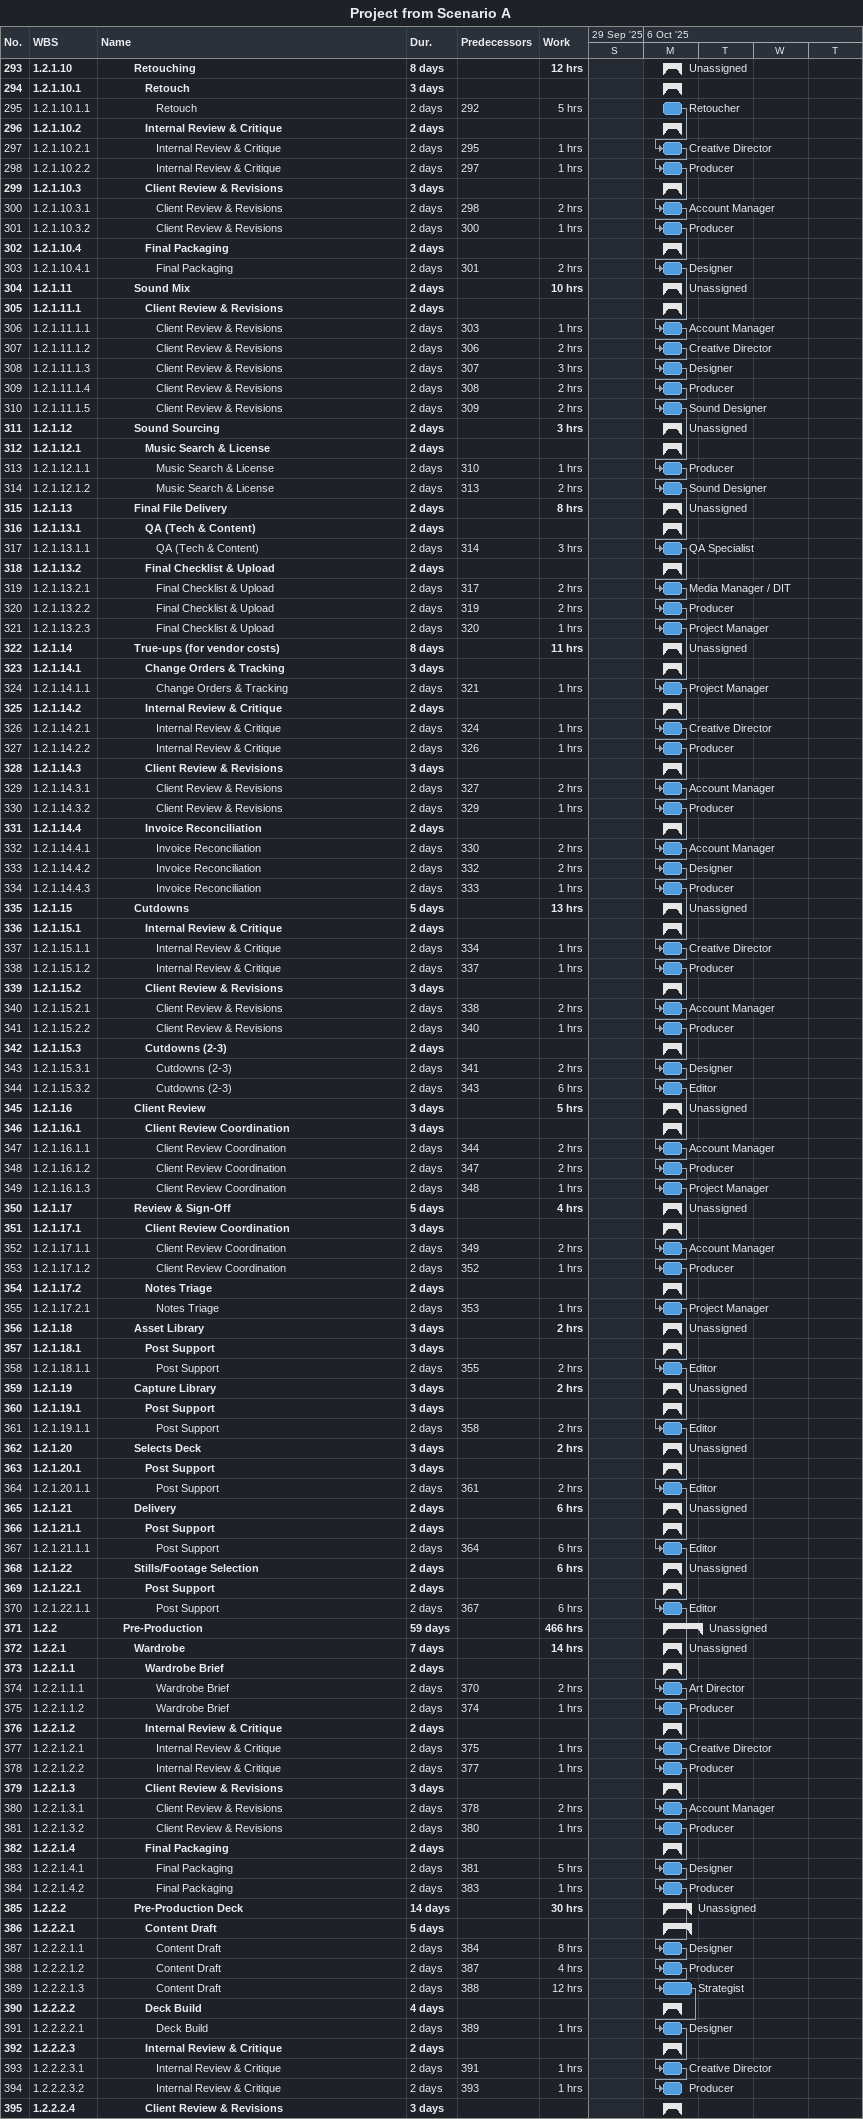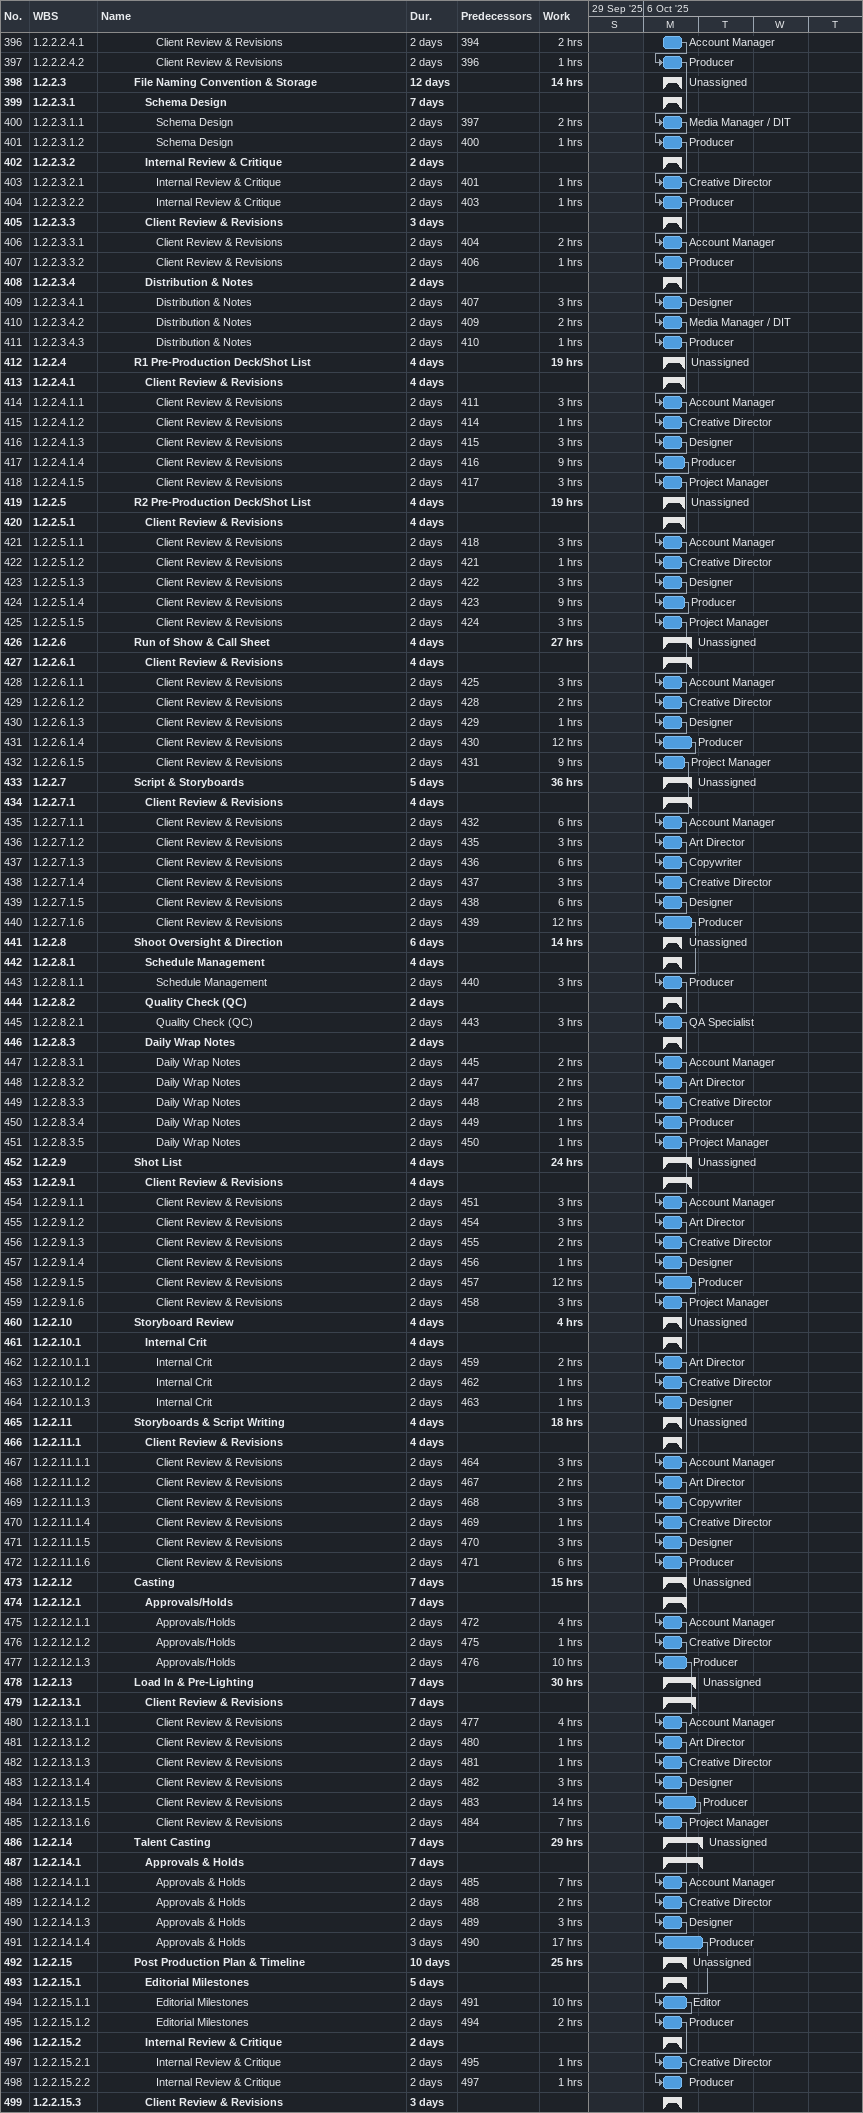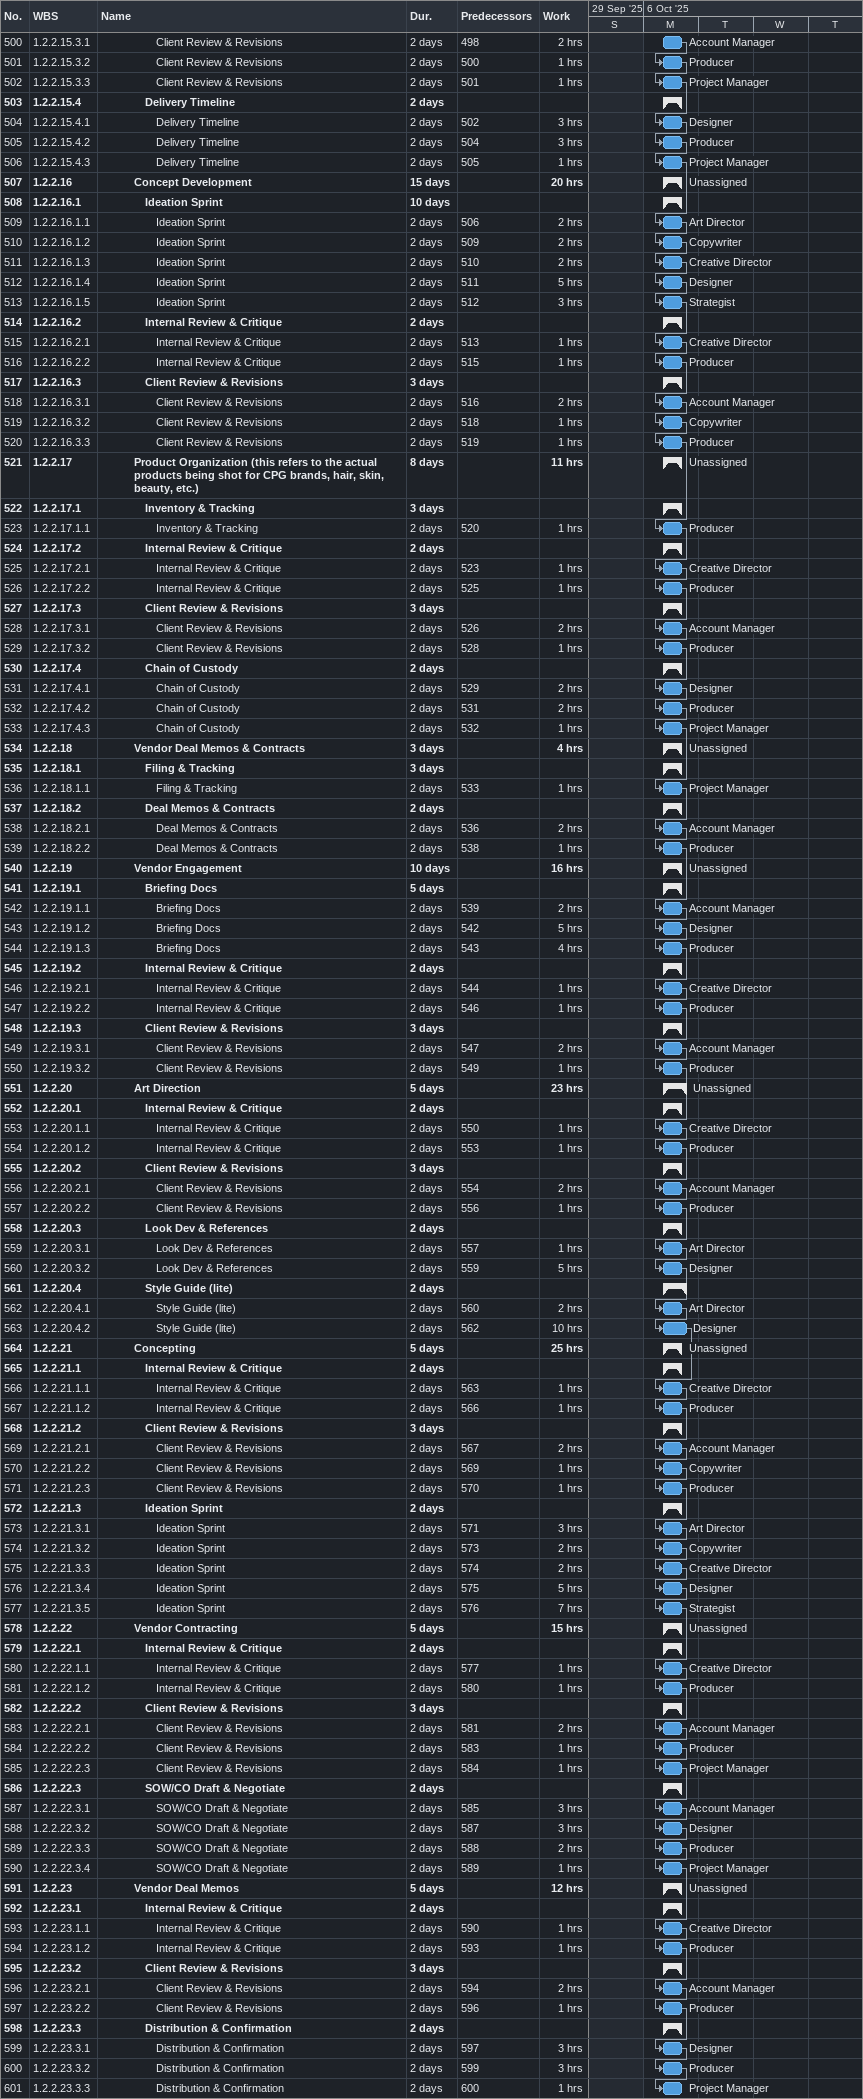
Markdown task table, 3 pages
Project from Scenario A

| ID | WBS | Task | Duration | Start | Finish | Predecessors | Resources | Work (h) |
|---|---|---|---|---|---|---|---|---|
| 293 | 1.2.1.10 | **Retouching** | 8d | 2025-10-06 | 2025-10-06 |  | Unassigned | 12 |
| 294 | 1.2.1.10.1 | **Retouch** | 3d | 2025-10-06 | 2025-10-06 |  |  |  |
| 295 | 1.2.1.10.1.1 | Retouch | 2d | 2025-10-06 | 2025-10-06 | 292 | Retoucher | 5 |
| 296 | 1.2.1.10.2 | **Internal Review & Critique** | 2d | 2025-10-06 | 2025-10-06 |  |  |  |
| 297 | 1.2.1.10.2.1 | Internal Review & Critique | 2d | 2025-10-06 | 2025-10-06 | 295 | Creative Director | 1 |
| 298 | 1.2.1.10.2.2 | Internal Review & Critique | 2d | 2025-10-06 | 2025-10-06 | 297 | Producer | 1 |
| 299 | 1.2.1.10.3 | **Client Review & Revisions** | 3d | 2025-10-06 | 2025-10-06 |  |  |  |
| 300 | 1.2.1.10.3.1 | Client Review & Revisions | 2d | 2025-10-06 | 2025-10-06 | 298 | Account Manager | 2 |
| 301 | 1.2.1.10.3.2 | Client Review & Revisions | 2d | 2025-10-06 | 2025-10-06 | 300 | Producer | 1 |
| 302 | 1.2.1.10.4 | **Final Packaging** | 2d | 2025-10-06 | 2025-10-06 |  |  |  |
| 303 | 1.2.1.10.4.1 | Final Packaging | 2d | 2025-10-06 | 2025-10-06 | 301 | Designer | 2 |
| 304 | 1.2.1.11 | **Sound Mix** | 2d | 2025-10-06 | 2025-10-06 |  | Unassigned | 10 |
| 305 | 1.2.1.11.1 | **Client Review & Revisions** | 2d | 2025-10-06 | 2025-10-06 |  |  |  |
| 306 | 1.2.1.11.1.1 | Client Review & Revisions | 2d | 2025-10-06 | 2025-10-06 | 303 | Account Manager | 1 |
| 307 | 1.2.1.11.1.2 | Client Review & Revisions | 2d | 2025-10-06 | 2025-10-06 | 306 | Creative Director | 2 |
| 308 | 1.2.1.11.1.3 | Client Review & Revisions | 2d | 2025-10-06 | 2025-10-06 | 307 | Designer | 3 |
| 309 | 1.2.1.11.1.4 | Client Review & Revisions | 2d | 2025-10-06 | 2025-10-06 | 308 | Producer | 2 |
| 310 | 1.2.1.11.1.5 | Client Review & Revisions | 2d | 2025-10-06 | 2025-10-06 | 309 | Sound Designer | 2 |
| 311 | 1.2.1.12 | **Sound Sourcing** | 2d | 2025-10-06 | 2025-10-06 |  | Unassigned | 3 |
| 312 | 1.2.1.12.1 | **Music Search & License** | 2d | 2025-10-06 | 2025-10-06 |  |  |  |
| 313 | 1.2.1.12.1.1 | Music Search & License | 2d | 2025-10-06 | 2025-10-06 | 310 | Producer | 1 |
| 314 | 1.2.1.12.1.2 | Music Search & License | 2d | 2025-10-06 | 2025-10-06 | 313 | Sound Designer | 2 |
| 315 | 1.2.1.13 | **Final File Delivery** | 2d | 2025-10-06 | 2025-10-06 |  | Unassigned | 8 |
| 316 | 1.2.1.13.1 | **QA (Tech & Content)** | 2d | 2025-10-06 | 2025-10-06 |  |  |  |
| 317 | 1.2.1.13.1.1 | QA (Tech & Content) | 2d | 2025-10-06 | 2025-10-06 | 314 | QA Specialist | 3 |
| 318 | 1.2.1.13.2 | **Final Checklist & Upload** | 2d | 2025-10-06 | 2025-10-06 |  |  |  |
| 319 | 1.2.1.13.2.1 | Final Checklist & Upload | 2d | 2025-10-06 | 2025-10-06 | 317 | Media Manager / DIT | 2 |
| 320 | 1.2.1.13.2.2 | Final Checklist & Upload | 2d | 2025-10-06 | 2025-10-06 | 319 | Producer | 2 |
| 321 | 1.2.1.13.2.3 | Final Checklist & Upload | 2d | 2025-10-06 | 2025-10-06 | 320 | Project Manager | 1 |
| 322 | 1.2.1.14 | **True-ups (for vendor costs)** | 8d | 2025-10-06 | 2025-10-06 |  | Unassigned | 11 |
| 323 | 1.2.1.14.1 | **Change Orders & Tracking** | 3d | 2025-10-06 | 2025-10-06 |  |  |  |
| 324 | 1.2.1.14.1.1 | Change Orders & Tracking | 2d | 2025-10-06 | 2025-10-06 | 321 | Project Manager | 1 |
| 325 | 1.2.1.14.2 | **Internal Review & Critique** | 2d | 2025-10-06 | 2025-10-06 |  |  |  |
| 326 | 1.2.1.14.2.1 | Internal Review & Critique | 2d | 2025-10-06 | 2025-10-06 | 324 | Creative Director | 1 |
| 327 | 1.2.1.14.2.2 | Internal Review & Critique | 2d | 2025-10-06 | 2025-10-06 | 326 | Producer | 1 |
| 328 | 1.2.1.14.3 | **Client Review & Revisions** | 3d | 2025-10-06 | 2025-10-06 |  |  |  |
| 329 | 1.2.1.14.3.1 | Client Review & Revisions | 2d | 2025-10-06 | 2025-10-06 | 327 | Account Manager | 2 |
| 330 | 1.2.1.14.3.2 | Client Review & Revisions | 2d | 2025-10-06 | 2025-10-06 | 329 | Producer | 1 |
| 331 | 1.2.1.14.4 | **Invoice Reconciliation** | 2d | 2025-10-06 | 2025-10-06 |  |  |  |
| 332 | 1.2.1.14.4.1 | Invoice Reconciliation | 2d | 2025-10-06 | 2025-10-06 | 330 | Account Manager | 2 |
| 333 | 1.2.1.14.4.2 | Invoice Reconciliation | 2d | 2025-10-06 | 2025-10-06 | 332 | Designer | 2 |
| 334 | 1.2.1.14.4.3 | Invoice Reconciliation | 2d | 2025-10-06 | 2025-10-06 | 333 | Producer | 1 |
| 335 | 1.2.1.15 | **Cutdowns** | 5d | 2025-10-06 | 2025-10-06 |  | Unassigned | 13 |
| 336 | 1.2.1.15.1 | **Internal Review & Critique** | 2d | 2025-10-06 | 2025-10-06 |  |  |  |
| 337 | 1.2.1.15.1.1 | Internal Review & Critique | 2d | 2025-10-06 | 2025-10-06 | 334 | Creative Director | 1 |
| 338 | 1.2.1.15.1.2 | Internal Review & Critique | 2d | 2025-10-06 | 2025-10-06 | 337 | Producer | 1 |
| 339 | 1.2.1.15.2 | **Client Review & Revisions** | 3d | 2025-10-06 | 2025-10-06 |  |  |  |
| 340 | 1.2.1.15.2.1 | Client Review & Revisions | 2d | 2025-10-06 | 2025-10-06 | 338 | Account Manager | 2 |
| 341 | 1.2.1.15.2.2 | Client Review & Revisions | 2d | 2025-10-06 | 2025-10-06 | 340 | Producer | 1 |
| 342 | 1.2.1.15.3 | **Cutdowns (2-3)** | 2d | 2025-10-06 | 2025-10-06 |  |  |  |
| 343 | 1.2.1.15.3.1 | Cutdowns (2-3) | 2d | 2025-10-06 | 2025-10-06 | 341 | Designer | 2 |
| 344 | 1.2.1.15.3.2 | Cutdowns (2-3) | 2d | 2025-10-06 | 2025-10-06 | 343 | Editor | 6 |
| 345 | 1.2.1.16 | **Client Review** | 3d | 2025-10-06 | 2025-10-06 |  | Unassigned | 5 |
| 346 | 1.2.1.16.1 | **Client Review Coordination** | 3d | 2025-10-06 | 2025-10-06 |  |  |  |
| 347 | 1.2.1.16.1.1 | Client Review Coordination | 2d | 2025-10-06 | 2025-10-06 | 344 | Account Manager | 2 |
| 348 | 1.2.1.16.1.2 | Client Review Coordination | 2d | 2025-10-06 | 2025-10-06 | 347 | Producer | 2 |
| 349 | 1.2.1.16.1.3 | Client Review Coordination | 2d | 2025-10-06 | 2025-10-06 | 348 | Project Manager | 1 |
| 350 | 1.2.1.17 | **Review & Sign-Off** | 5d | 2025-10-06 | 2025-10-06 |  | Unassigned | 4 |
| 351 | 1.2.1.17.1 | **Client Review Coordination** | 3d | 2025-10-06 | 2025-10-06 |  |  |  |
| 352 | 1.2.1.17.1.1 | Client Review Coordination | 2d | 2025-10-06 | 2025-10-06 | 349 | Account Manager | 2 |
| 353 | 1.2.1.17.1.2 | Client Review Coordination | 2d | 2025-10-06 | 2025-10-06 | 352 | Producer | 1 |
| 354 | 1.2.1.17.2 | **Notes Triage** | 2d | 2025-10-06 | 2025-10-06 |  |  |  |
| 355 | 1.2.1.17.2.1 | Notes Triage | 2d | 2025-10-06 | 2025-10-06 | 353 | Project Manager | 1 |
| 356 | 1.2.1.18 | **Asset Library** | 3d | 2025-10-06 | 2025-10-06 |  | Unassigned | 2 |
| 357 | 1.2.1.18.1 | **Post Support** | 3d | 2025-10-06 | 2025-10-06 |  |  |  |
| 358 | 1.2.1.18.1.1 | Post Support | 2d | 2025-10-06 | 2025-10-06 | 355 | Editor | 2 |
| 359 | 1.2.1.19 | **Capture Library** | 3d | 2025-10-06 | 2025-10-06 |  | Unassigned | 2 |
| 360 | 1.2.1.19.1 | **Post Support** | 3d | 2025-10-06 | 2025-10-06 |  |  |  |
| 361 | 1.2.1.19.1.1 | Post Support | 2d | 2025-10-06 | 2025-10-06 | 358 | Editor | 2 |
| 362 | 1.2.1.20 | **Selects Deck** | 3d | 2025-10-06 | 2025-10-06 |  | Unassigned | 2 |
| 363 | 1.2.1.20.1 | **Post Support** | 3d | 2025-10-06 | 2025-10-06 |  |  |  |
| 364 | 1.2.1.20.1.1 | Post Support | 2d | 2025-10-06 | 2025-10-06 | 361 | Editor | 2 |
| 365 | 1.2.1.21 | **Delivery** | 2d | 2025-10-06 | 2025-10-06 |  | Unassigned | 6 |
| 366 | 1.2.1.21.1 | **Post Support** | 2d | 2025-10-06 | 2025-10-06 |  |  |  |
| 367 | 1.2.1.21.1.1 | Post Support | 2d | 2025-10-06 | 2025-10-06 | 364 | Editor | 6 |
| 368 | 1.2.1.22 | **Stills/Footage Selection** | 2d | 2025-10-06 | 2025-10-06 |  | Unassigned | 6 |
| 369 | 1.2.1.22.1 | **Post Support** | 2d | 2025-10-06 | 2025-10-06 |  |  |  |
| 370 | 1.2.1.22.1.1 | Post Support | 2d | 2025-10-06 | 2025-10-06 | 367 | Editor | 6 |
| 371 | 1.2.2 | **Pre-Production** | 59d | 2025-10-06 | 2025-10-07 |  | Unassigned | 466 |
| 372 | 1.2.2.1 | **Wardrobe** | 7d | 2025-10-06 | 2025-10-06 |  | Unassigned | 14 |
| 373 | 1.2.2.1.1 | **Wardrobe Brief** | 2d | 2025-10-06 | 2025-10-06 |  |  |  |
| 374 | 1.2.2.1.1.1 | Wardrobe Brief | 2d | 2025-10-06 | 2025-10-06 | 370 | Art Director | 2 |
| 375 | 1.2.2.1.1.2 | Wardrobe Brief | 2d | 2025-10-06 | 2025-10-06 | 374 | Producer | 1 |
| 376 | 1.2.2.1.2 | **Internal Review & Critique** | 2d | 2025-10-06 | 2025-10-06 |  |  |  |
| 377 | 1.2.2.1.2.1 | Internal Review & Critique | 2d | 2025-10-06 | 2025-10-06 | 375 | Creative Director | 1 |
| 378 | 1.2.2.1.2.2 | Internal Review & Critique | 2d | 2025-10-06 | 2025-10-06 | 377 | Producer | 1 |
| 379 | 1.2.2.1.3 | **Client Review & Revisions** | 3d | 2025-10-06 | 2025-10-06 |  |  |  |
| 380 | 1.2.2.1.3.1 | Client Review & Revisions | 2d | 2025-10-06 | 2025-10-06 | 378 | Account Manager | 2 |
| 381 | 1.2.2.1.3.2 | Client Review & Revisions | 2d | 2025-10-06 | 2025-10-06 | 380 | Producer | 1 |
| 382 | 1.2.2.1.4 | **Final Packaging** | 2d | 2025-10-06 | 2025-10-06 |  |  |  |
| 383 | 1.2.2.1.4.1 | Final Packaging | 2d | 2025-10-06 | 2025-10-06 | 381 | Designer | 5 |
| 384 | 1.2.2.1.4.2 | Final Packaging | 2d | 2025-10-06 | 2025-10-06 | 383 | Producer | 1 |
| 385 | 1.2.2.2 | **Pre-Production Deck** | 14d | 2025-10-06 | 2025-10-06 |  | Unassigned | 30 |
| 386 | 1.2.2.2.1 | **Content Draft** | 5d | 2025-10-06 | 2025-10-06 |  |  |  |
| 387 | 1.2.2.2.1.1 | Content Draft | 2d | 2025-10-06 | 2025-10-06 | 384 | Designer | 8 |
| 388 | 1.2.2.2.1.2 | Content Draft | 2d | 2025-10-06 | 2025-10-06 | 387 | Producer | 4 |
| 389 | 1.2.2.2.1.3 | Content Draft | 2d | 2025-10-06 | 2025-10-06 | 388 | Strategist | 12 |
| 390 | 1.2.2.2.2 | **Deck Build** | 4d | 2025-10-06 | 2025-10-06 |  |  |  |
| 391 | 1.2.2.2.2.1 | Deck Build | 2d | 2025-10-06 | 2025-10-06 | 389 | Designer | 1 |
| 392 | 1.2.2.2.3 | **Internal Review & Critique** | 2d | 2025-10-06 | 2025-10-06 |  |  |  |
| 393 | 1.2.2.2.3.1 | Internal Review & Critique | 2d | 2025-10-06 | 2025-10-06 | 391 | Creative Director | 1 |
| 394 | 1.2.2.2.3.2 | Internal Review & Critique | 2d | 2025-10-06 | 2025-10-06 | 393 | Producer | 1 |
| 395 | 1.2.2.2.4 | **Client Review & Revisions** | 3d | 2025-10-06 | 2025-10-06 |  |  |  |
| 396 | 1.2.2.2.4.1 | Client Review & Revisions | 2d | 2025-10-06 | 2025-10-06 | 394 | Account Manager | 2 |
| 397 | 1.2.2.2.4.2 | Client Review & Revisions | 2d | 2025-10-06 | 2025-10-06 | 396 | Producer | 1 |
| 398 | 1.2.2.3 | **File Naming Convention & Storage** | 12d | 2025-10-06 | 2025-10-06 |  | Unassigned | 14 |
| 399 | 1.2.2.3.1 | **Schema Design** | 7d | 2025-10-06 | 2025-10-06 |  |  |  |
| 400 | 1.2.2.3.1.1 | Schema Design | 2d | 2025-10-06 | 2025-10-06 | 397 | Media Manager / DIT | 2 |
| 401 | 1.2.2.3.1.2 | Schema Design | 2d | 2025-10-06 | 2025-10-06 | 400 | Producer | 1 |
| 402 | 1.2.2.3.2 | **Internal Review & Critique** | 2d | 2025-10-06 | 2025-10-06 |  |  |  |
| 403 | 1.2.2.3.2.1 | Internal Review & Critique | 2d | 2025-10-06 | 2025-10-06 | 401 | Creative Director | 1 |
| 404 | 1.2.2.3.2.2 | Internal Review & Critique | 2d | 2025-10-06 | 2025-10-06 | 403 | Producer | 1 |
| 405 | 1.2.2.3.3 | **Client Review & Revisions** | 3d | 2025-10-06 | 2025-10-06 |  |  |  |
| 406 | 1.2.2.3.3.1 | Client Review & Revisions | 2d | 2025-10-06 | 2025-10-06 | 404 | Account Manager | 2 |
| 407 | 1.2.2.3.3.2 | Client Review & Revisions | 2d | 2025-10-06 | 2025-10-06 | 406 | Producer | 1 |
| 408 | 1.2.2.3.4 | **Distribution & Notes** | 2d | 2025-10-06 | 2025-10-06 |  |  |  |
| 409 | 1.2.2.3.4.1 | Distribution & Notes | 2d | 2025-10-06 | 2025-10-06 | 407 | Designer | 3 |
| 410 | 1.2.2.3.4.2 | Distribution & Notes | 2d | 2025-10-06 | 2025-10-06 | 409 | Media Manager / DIT | 2 |
| 411 | 1.2.2.3.4.3 | Distribution & Notes | 2d | 2025-10-06 | 2025-10-06 | 410 | Producer | 1 |
| 412 | 1.2.2.4 | **R1 Pre-Production Deck/Shot List** | 4d | 2025-10-06 | 2025-10-06 |  | Unassigned | 19 |
| 413 | 1.2.2.4.1 | **Client Review & Revisions** | 4d | 2025-10-06 | 2025-10-06 |  |  |  |
| 414 | 1.2.2.4.1.1 | Client Review & Revisions | 2d | 2025-10-06 | 2025-10-06 | 411 | Account Manager | 3 |
| 415 | 1.2.2.4.1.2 | Client Review & Revisions | 2d | 2025-10-06 | 2025-10-06 | 414 | Creative Director | 1 |
| 416 | 1.2.2.4.1.3 | Client Review & Revisions | 2d | 2025-10-06 | 2025-10-06 | 415 | Designer | 3 |
| 417 | 1.2.2.4.1.4 | Client Review & Revisions | 2d | 2025-10-06 | 2025-10-06 | 416 | Producer | 9 |
| 418 | 1.2.2.4.1.5 | Client Review & Revisions | 2d | 2025-10-06 | 2025-10-06 | 417 | Project Manager | 3 |
| 419 | 1.2.2.5 | **R2 Pre-Production Deck/Shot List** | 4d | 2025-10-06 | 2025-10-06 |  | Unassigned | 19 |
| 420 | 1.2.2.5.1 | **Client Review & Revisions** | 4d | 2025-10-06 | 2025-10-06 |  |  |  |
| 421 | 1.2.2.5.1.1 | Client Review & Revisions | 2d | 2025-10-06 | 2025-10-06 | 418 | Account Manager | 3 |
| 422 | 1.2.2.5.1.2 | Client Review & Revisions | 2d | 2025-10-06 | 2025-10-06 | 421 | Creative Director | 1 |
| 423 | 1.2.2.5.1.3 | Client Review & Revisions | 2d | 2025-10-06 | 2025-10-06 | 422 | Designer | 3 |
| 424 | 1.2.2.5.1.4 | Client Review & Revisions | 2d | 2025-10-06 | 2025-10-06 | 423 | Producer | 9 |
| 425 | 1.2.2.5.1.5 | Client Review & Revisions | 2d | 2025-10-06 | 2025-10-06 | 424 | Project Manager | 3 |
| 426 | 1.2.2.6 | **Run of Show & Call Sheet** | 4d | 2025-10-06 | 2025-10-06 |  | Unassigned | 27 |
| 427 | 1.2.2.6.1 | **Client Review & Revisions** | 4d | 2025-10-06 | 2025-10-06 |  |  |  |
| 428 | 1.2.2.6.1.1 | Client Review & Revisions | 2d | 2025-10-06 | 2025-10-06 | 425 | Account Manager | 3 |
| 429 | 1.2.2.6.1.2 | Client Review & Revisions | 2d | 2025-10-06 | 2025-10-06 | 428 | Creative Director | 2 |
| 430 | 1.2.2.6.1.3 | Client Review & Revisions | 2d | 2025-10-06 | 2025-10-06 | 429 | Designer | 1 |
| 431 | 1.2.2.6.1.4 | Client Review & Revisions | 2d | 2025-10-06 | 2025-10-06 | 430 | Producer | 12 |
| 432 | 1.2.2.6.1.5 | Client Review & Revisions | 2d | 2025-10-06 | 2025-10-06 | 431 | Project Manager | 9 |
| 433 | 1.2.2.7 | **Script & Storyboards** | 5d | 2025-10-06 | 2025-10-06 |  | Unassigned | 36 |
| 434 | 1.2.2.7.1 | **Client Review & Revisions** | 4d | 2025-10-06 | 2025-10-06 |  |  |  |
| 435 | 1.2.2.7.1.1 | Client Review & Revisions | 2d | 2025-10-06 | 2025-10-06 | 432 | Account Manager | 6 |
| 436 | 1.2.2.7.1.2 | Client Review & Revisions | 2d | 2025-10-06 | 2025-10-06 | 435 | Art Director | 3 |
| 437 | 1.2.2.7.1.3 | Client Review & Revisions | 2d | 2025-10-06 | 2025-10-06 | 436 | Copywriter | 6 |
| 438 | 1.2.2.7.1.4 | Client Review & Revisions | 2d | 2025-10-06 | 2025-10-06 | 437 | Creative Director | 3 |
| 439 | 1.2.2.7.1.5 | Client Review & Revisions | 2d | 2025-10-06 | 2025-10-06 | 438 | Designer | 6 |
| 440 | 1.2.2.7.1.6 | Client Review & Revisions | 2d | 2025-10-06 | 2025-10-06 | 439 | Producer | 12 |
| 441 | 1.2.2.8 | **Shoot Oversight & Direction** | 6d | 2025-10-06 | 2025-10-06 |  | Unassigned | 14 |
| 442 | 1.2.2.8.1 | **Schedule Management** | 4d | 2025-10-06 | 2025-10-06 |  |  |  |
| 443 | 1.2.2.8.1.1 | Schedule Management | 2d | 2025-10-06 | 2025-10-06 | 440 | Producer | 3 |
| 444 | 1.2.2.8.2 | **Quality Check (QC)** | 2d | 2025-10-06 | 2025-10-06 |  |  |  |
| 445 | 1.2.2.8.2.1 | Quality Check (QC) | 2d | 2025-10-06 | 2025-10-06 | 443 | QA Specialist | 3 |
| 446 | 1.2.2.8.3 | **Daily Wrap Notes** | 2d | 2025-10-06 | 2025-10-06 |  |  |  |
| 447 | 1.2.2.8.3.1 | Daily Wrap Notes | 2d | 2025-10-06 | 2025-10-06 | 445 | Account Manager | 2 |
| 448 | 1.2.2.8.3.2 | Daily Wrap Notes | 2d | 2025-10-06 | 2025-10-06 | 447 | Art Director | 2 |
| 449 | 1.2.2.8.3.3 | Daily Wrap Notes | 2d | 2025-10-06 | 2025-10-06 | 448 | Creative Director | 2 |
| 450 | 1.2.2.8.3.4 | Daily Wrap Notes | 2d | 2025-10-06 | 2025-10-06 | 449 | Producer | 1 |
| 451 | 1.2.2.8.3.5 | Daily Wrap Notes | 2d | 2025-10-06 | 2025-10-06 | 450 | Project Manager | 1 |
| 452 | 1.2.2.9 | **Shot List** | 4d | 2025-10-06 | 2025-10-06 |  | Unassigned | 24 |
| 453 | 1.2.2.9.1 | **Client Review & Revisions** | 4d | 2025-10-06 | 2025-10-06 |  |  |  |
| 454 | 1.2.2.9.1.1 | Client Review & Revisions | 2d | 2025-10-06 | 2025-10-06 | 451 | Account Manager | 3 |
| 455 | 1.2.2.9.1.2 | Client Review & Revisions | 2d | 2025-10-06 | 2025-10-06 | 454 | Art Director | 3 |
| 456 | 1.2.2.9.1.3 | Client Review & Revisions | 2d | 2025-10-06 | 2025-10-06 | 455 | Creative Director | 2 |
| 457 | 1.2.2.9.1.4 | Client Review & Revisions | 2d | 2025-10-06 | 2025-10-06 | 456 | Designer | 1 |
| 458 | 1.2.2.9.1.5 | Client Review & Revisions | 2d | 2025-10-06 | 2025-10-06 | 457 | Producer | 12 |
| 459 | 1.2.2.9.1.6 | Client Review & Revisions | 2d | 2025-10-06 | 2025-10-06 | 458 | Project Manager | 3 |
| 460 | 1.2.2.10 | **Storyboard Review** | 4d | 2025-10-06 | 2025-10-06 |  | Unassigned | 4 |
| 461 | 1.2.2.10.1 | **Internal Crit** | 4d | 2025-10-06 | 2025-10-06 |  |  |  |
| 462 | 1.2.2.10.1.1 | Internal Crit | 2d | 2025-10-06 | 2025-10-06 | 459 | Art Director | 2 |
| 463 | 1.2.2.10.1.2 | Internal Crit | 2d | 2025-10-06 | 2025-10-06 | 462 | Creative Director | 1 |
| 464 | 1.2.2.10.1.3 | Internal Crit | 2d | 2025-10-06 | 2025-10-06 | 463 | Designer | 1 |
| 465 | 1.2.2.11 | **Storyboards & Script Writing** | 4d | 2025-10-06 | 2025-10-06 |  | Unassigned | 18 |
| 466 | 1.2.2.11.1 | **Client Review & Revisions** | 4d | 2025-10-06 | 2025-10-06 |  |  |  |
| 467 | 1.2.2.11.1.1 | Client Review & Revisions | 2d | 2025-10-06 | 2025-10-06 | 464 | Account Manager | 3 |
| 468 | 1.2.2.11.1.2 | Client Review & Revisions | 2d | 2025-10-06 | 2025-10-06 | 467 | Art Director | 2 |
| 469 | 1.2.2.11.1.3 | Client Review & Revisions | 2d | 2025-10-06 | 2025-10-06 | 468 | Copywriter | 3 |
| 470 | 1.2.2.11.1.4 | Client Review & Revisions | 2d | 2025-10-06 | 2025-10-06 | 469 | Creative Director | 1 |
| 471 | 1.2.2.11.1.5 | Client Review & Revisions | 2d | 2025-10-06 | 2025-10-06 | 470 | Designer | 3 |
| 472 | 1.2.2.11.1.6 | Client Review & Revisions | 2d | 2025-10-06 | 2025-10-06 | 471 | Producer | 6 |
| 473 | 1.2.2.12 | **Casting** | 7d | 2025-10-06 | 2025-10-06 |  | Unassigned | 15 |
| 474 | 1.2.2.12.1 | **Approvals/Holds** | 7d | 2025-10-06 | 2025-10-06 |  |  |  |
| 475 | 1.2.2.12.1.1 | Approvals/Holds | 2d | 2025-10-06 | 2025-10-06 | 472 | Account Manager | 4 |
| 476 | 1.2.2.12.1.2 | Approvals/Holds | 2d | 2025-10-06 | 2025-10-06 | 475 | Creative Director | 1 |
| 477 | 1.2.2.12.1.3 | Approvals/Holds | 2d | 2025-10-06 | 2025-10-06 | 476 | Producer | 10 |
| 478 | 1.2.2.13 | **Load In & Pre-Lighting** | 7d | 2025-10-06 | 2025-10-06 |  | Unassigned | 30 |
| 479 | 1.2.2.13.1 | **Client Review & Revisions** | 7d | 2025-10-06 | 2025-10-06 |  |  |  |
| 480 | 1.2.2.13.1.1 | Client Review & Revisions | 2d | 2025-10-06 | 2025-10-06 | 477 | Account Manager | 4 |
| 481 | 1.2.2.13.1.2 | Client Review & Revisions | 2d | 2025-10-06 | 2025-10-06 | 480 | Art Director | 1 |
| 482 | 1.2.2.13.1.3 | Client Review & Revisions | 2d | 2025-10-06 | 2025-10-06 | 481 | Creative Director | 1 |
| 483 | 1.2.2.13.1.4 | Client Review & Revisions | 2d | 2025-10-06 | 2025-10-06 | 482 | Designer | 3 |
| 484 | 1.2.2.13.1.5 | Client Review & Revisions | 2d | 2025-10-06 | 2025-10-06 | 483 | Producer | 14 |
| 485 | 1.2.2.13.1.6 | Client Review & Revisions | 2d | 2025-10-06 | 2025-10-06 | 484 | Project Manager | 7 |
| 486 | 1.2.2.14 | **Talent Casting** | 7d | 2025-10-06 | 2025-10-07 |  | Unassigned | 29 |
| 487 | 1.2.2.14.1 | **Approvals & Holds** | 7d | 2025-10-06 | 2025-10-07 |  |  |  |
| 488 | 1.2.2.14.1.1 | Approvals & Holds | 2d | 2025-10-06 | 2025-10-06 | 485 | Account Manager | 7 |
| 489 | 1.2.2.14.1.2 | Approvals & Holds | 2d | 2025-10-06 | 2025-10-06 | 488 | Creative Director | 2 |
| 490 | 1.2.2.14.1.3 | Approvals & Holds | 2d | 2025-10-06 | 2025-10-06 | 489 | Designer | 3 |
| 491 | 1.2.2.14.1.4 | Approvals & Holds | 3d | 2025-10-06 | 2025-10-07 | 490 | Producer | 17 |
| 492 | 1.2.2.15 | **Post Production Plan & Timeline** | 10d | 2025-10-06 | 2025-10-06 |  | Unassigned | 25 |
| 493 | 1.2.2.15.1 | **Editorial Milestones** | 5d | 2025-10-06 | 2025-10-06 |  |  |  |
| 494 | 1.2.2.15.1.1 | Editorial Milestones | 2d | 2025-10-06 | 2025-10-06 | 491 | Editor | 10 |
| 495 | 1.2.2.15.1.2 | Editorial Milestones | 2d | 2025-10-06 | 2025-10-06 | 494 | Producer | 2 |
| 496 | 1.2.2.15.2 | **Internal Review & Critique** | 2d | 2025-10-06 | 2025-10-06 |  |  |  |
| 497 | 1.2.2.15.2.1 | Internal Review & Critique | 2d | 2025-10-06 | 2025-10-06 | 495 | Creative Director | 1 |
| 498 | 1.2.2.15.2.2 | Internal Review & Critique | 2d | 2025-10-06 | 2025-10-06 | 497 | Producer | 1 |
| 499 | 1.2.2.15.3 | **Client Review & Revisions** | 3d | 2025-10-06 | 2025-10-06 |  |  |  |
| 500 | 1.2.2.15.3.1 | Client Review & Revisions | 2d | 2025-10-06 | 2025-10-06 | 498 | Account Manager | 2 |
| 501 | 1.2.2.15.3.2 | Client Review & Revisions | 2d | 2025-10-06 | 2025-10-06 | 500 | Producer | 1 |
| 502 | 1.2.2.15.3.3 | Client Review & Revisions | 2d | 2025-10-06 | 2025-10-06 | 501 | Project Manager | 1 |
| 503 | 1.2.2.15.4 | **Delivery Timeline** | 2d | 2025-10-06 | 2025-10-06 |  |  |  |
| 504 | 1.2.2.15.4.1 | Delivery Timeline | 2d | 2025-10-06 | 2025-10-06 | 502 | Designer | 3 |
| 505 | 1.2.2.15.4.2 | Delivery Timeline | 2d | 2025-10-06 | 2025-10-06 | 504 | Producer | 3 |
| 506 | 1.2.2.15.4.3 | Delivery Timeline | 2d | 2025-10-06 | 2025-10-06 | 505 | Project Manager | 1 |
| 507 | 1.2.2.16 | **Concept Development** | 15d | 2025-10-06 | 2025-10-06 |  | Unassigned | 20 |
| 508 | 1.2.2.16.1 | **Ideation Sprint** | 10d | 2025-10-06 | 2025-10-06 |  |  |  |
| 509 | 1.2.2.16.1.1 | Ideation Sprint | 2d | 2025-10-06 | 2025-10-06 | 506 | Art Director | 2 |
| 510 | 1.2.2.16.1.2 | Ideation Sprint | 2d | 2025-10-06 | 2025-10-06 | 509 | Copywriter | 2 |
| 511 | 1.2.2.16.1.3 | Ideation Sprint | 2d | 2025-10-06 | 2025-10-06 | 510 | Creative Director | 2 |
| 512 | 1.2.2.16.1.4 | Ideation Sprint | 2d | 2025-10-06 | 2025-10-06 | 511 | Designer | 5 |
| 513 | 1.2.2.16.1.5 | Ideation Sprint | 2d | 2025-10-06 | 2025-10-06 | 512 | Strategist | 3 |
| 514 | 1.2.2.16.2 | **Internal Review & Critique** | 2d | 2025-10-06 | 2025-10-06 |  |  |  |
| 515 | 1.2.2.16.2.1 | Internal Review & Critique | 2d | 2025-10-06 | 2025-10-06 | 513 | Creative Director | 1 |
| 516 | 1.2.2.16.2.2 | Internal Review & Critique | 2d | 2025-10-06 | 2025-10-06 | 515 | Producer | 1 |
| 517 | 1.2.2.16.3 | **Client Review & Revisions** | 3d | 2025-10-06 | 2025-10-06 |  |  |  |
| 518 | 1.2.2.16.3.1 | Client Review & Revisions | 2d | 2025-10-06 | 2025-10-06 | 516 | Account Manager | 2 |
| 519 | 1.2.2.16.3.2 | Client Review & Revisions | 2d | 2025-10-06 | 2025-10-06 | 518 | Copywriter | 1 |
| 520 | 1.2.2.16.3.3 | Client Review & Revisions | 2d | 2025-10-06 | 2025-10-06 | 519 | Producer | 1 |
| 521 | 1.2.2.17 | **Product Organization (this refers to the actual products being shot for CPG brands, hair, skin, beauty, etc.)** | 8d | 2025-10-06 | 2025-10-06 |  | Unassigned | 11 |
| 522 | 1.2.2.17.1 | **Inventory & Tracking** | 3d | 2025-10-06 | 2025-10-06 |  |  |  |
| 523 | 1.2.2.17.1.1 | Inventory & Tracking | 2d | 2025-10-06 | 2025-10-06 | 520 | Producer | 1 |
| 524 | 1.2.2.17.2 | **Internal Review & Critique** | 2d | 2025-10-06 | 2025-10-06 |  |  |  |
| 525 | 1.2.2.17.2.1 | Internal Review & Critique | 2d | 2025-10-06 | 2025-10-06 | 523 | Creative Director | 1 |
| 526 | 1.2.2.17.2.2 | Internal Review & Critique | 2d | 2025-10-06 | 2025-10-06 | 525 | Producer | 1 |
| 527 | 1.2.2.17.3 | **Client Review & Revisions** | 3d | 2025-10-06 | 2025-10-06 |  |  |  |
| 528 | 1.2.2.17.3.1 | Client Review & Revisions | 2d | 2025-10-06 | 2025-10-06 | 526 | Account Manager | 2 |
| 529 | 1.2.2.17.3.2 | Client Review & Revisions | 2d | 2025-10-06 | 2025-10-06 | 528 | Producer | 1 |
| 530 | 1.2.2.17.4 | **Chain of Custody** | 2d | 2025-10-06 | 2025-10-06 |  |  |  |
| 531 | 1.2.2.17.4.1 | Chain of Custody | 2d | 2025-10-06 | 2025-10-06 | 529 | Designer | 2 |
| 532 | 1.2.2.17.4.2 | Chain of Custody | 2d | 2025-10-06 | 2025-10-06 | 531 | Producer | 2 |
| 533 | 1.2.2.17.4.3 | Chain of Custody | 2d | 2025-10-06 | 2025-10-06 | 532 | Project Manager | 1 |
| 534 | 1.2.2.18 | **Vendor Deal Memos & Contracts** | 3d | 2025-10-06 | 2025-10-06 |  | Unassigned | 4 |
| 535 | 1.2.2.18.1 | **Filing & Tracking** | 3d | 2025-10-06 | 2025-10-06 |  |  |  |
| 536 | 1.2.2.18.1.1 | Filing & Tracking | 2d | 2025-10-06 | 2025-10-06 | 533 | Project Manager | 1 |
| 537 | 1.2.2.18.2 | **Deal Memos & Contracts** | 2d | 2025-10-06 | 2025-10-06 |  |  |  |
| 538 | 1.2.2.18.2.1 | Deal Memos & Contracts | 2d | 2025-10-06 | 2025-10-06 | 536 | Account Manager | 2 |
| 539 | 1.2.2.18.2.2 | Deal Memos & Contracts | 2d | 2025-10-06 | 2025-10-06 | 538 | Producer | 1 |
| 540 | 1.2.2.19 | **Vendor Engagement** | 10d | 2025-10-06 | 2025-10-06 |  | Unassigned | 16 |
| 541 | 1.2.2.19.1 | **Briefing Docs** | 5d | 2025-10-06 | 2025-10-06 |  |  |  |
| 542 | 1.2.2.19.1.1 | Briefing Docs | 2d | 2025-10-06 | 2025-10-06 | 539 | Account Manager | 2 |
| 543 | 1.2.2.19.1.2 | Briefing Docs | 2d | 2025-10-06 | 2025-10-06 | 542 | Designer | 5 |
| 544 | 1.2.2.19.1.3 | Briefing Docs | 2d | 2025-10-06 | 2025-10-06 | 543 | Producer | 4 |
| 545 | 1.2.2.19.2 | **Internal Review & Critique** | 2d | 2025-10-06 | 2025-10-06 |  |  |  |
| 546 | 1.2.2.19.2.1 | Internal Review & Critique | 2d | 2025-10-06 | 2025-10-06 | 544 | Creative Director | 1 |
| 547 | 1.2.2.19.2.2 | Internal Review & Critique | 2d | 2025-10-06 | 2025-10-06 | 546 | Producer | 1 |
| 548 | 1.2.2.19.3 | **Client Review & Revisions** | 3d | 2025-10-06 | 2025-10-06 |  |  |  |
| 549 | 1.2.2.19.3.1 | Client Review & Revisions | 2d | 2025-10-06 | 2025-10-06 | 547 | Account Manager | 2 |
| 550 | 1.2.2.19.3.2 | Client Review & Revisions | 2d | 2025-10-06 | 2025-10-06 | 549 | Producer | 1 |
| 551 | 1.2.2.20 | **Art Direction** | 5d | 2025-10-06 | 2025-10-06 |  | Unassigned | 23 |
| 552 | 1.2.2.20.1 | **Internal Review & Critique** | 2d | 2025-10-06 | 2025-10-06 |  |  |  |
| 553 | 1.2.2.20.1.1 | Internal Review & Critique | 2d | 2025-10-06 | 2025-10-06 | 550 | Creative Director | 1 |
| 554 | 1.2.2.20.1.2 | Internal Review & Critique | 2d | 2025-10-06 | 2025-10-06 | 553 | Producer | 1 |
| 555 | 1.2.2.20.2 | **Client Review & Revisions** | 3d | 2025-10-06 | 2025-10-06 |  |  |  |
| 556 | 1.2.2.20.2.1 | Client Review & Revisions | 2d | 2025-10-06 | 2025-10-06 | 554 | Account Manager | 2 |
| 557 | 1.2.2.20.2.2 | Client Review & Revisions | 2d | 2025-10-06 | 2025-10-06 | 556 | Producer | 1 |
| 558 | 1.2.2.20.3 | **Look Dev & References** | 2d | 2025-10-06 | 2025-10-06 |  |  |  |
| 559 | 1.2.2.20.3.1 | Look Dev & References | 2d | 2025-10-06 | 2025-10-06 | 557 | Art Director | 1 |
| 560 | 1.2.2.20.3.2 | Look Dev & References | 2d | 2025-10-06 | 2025-10-06 | 559 | Designer | 5 |
| 561 | 1.2.2.20.4 | **Style Guide (lite)** | 2d | 2025-10-06 | 2025-10-06 |  |  |  |
| 562 | 1.2.2.20.4.1 | Style Guide (lite) | 2d | 2025-10-06 | 2025-10-06 | 560 | Art Director | 2 |
| 563 | 1.2.2.20.4.2 | Style Guide (lite) | 2d | 2025-10-06 | 2025-10-06 | 562 | Designer | 10 |
| 564 | 1.2.2.21 | **Concepting** | 5d | 2025-10-06 | 2025-10-06 |  | Unassigned | 25 |
| 565 | 1.2.2.21.1 | **Internal Review & Critique** | 2d | 2025-10-06 | 2025-10-06 |  |  |  |
| 566 | 1.2.2.21.1.1 | Internal Review & Critique | 2d | 2025-10-06 | 2025-10-06 | 563 | Creative Director | 1 |
| 567 | 1.2.2.21.1.2 | Internal Review & Critique | 2d | 2025-10-06 | 2025-10-06 | 566 | Producer | 1 |
| 568 | 1.2.2.21.2 | **Client Review & Revisions** | 3d | 2025-10-06 | 2025-10-06 |  |  |  |
| 569 | 1.2.2.21.2.1 | Client Review & Revisions | 2d | 2025-10-06 | 2025-10-06 | 567 | Account Manager | 2 |
| 570 | 1.2.2.21.2.2 | Client Review & Revisions | 2d | 2025-10-06 | 2025-10-06 | 569 | Copywriter | 1 |
| 571 | 1.2.2.21.2.3 | Client Review & Revisions | 2d | 2025-10-06 | 2025-10-06 | 570 | Producer | 1 |
| 572 | 1.2.2.21.3 | **Ideation Sprint** | 2d | 2025-10-06 | 2025-10-06 |  |  |  |
| 573 | 1.2.2.21.3.1 | Ideation Sprint | 2d | 2025-10-06 | 2025-10-06 | 571 | Art Director | 3 |
| 574 | 1.2.2.21.3.2 | Ideation Sprint | 2d | 2025-10-06 | 2025-10-06 | 573 | Copywriter | 2 |
| 575 | 1.2.2.21.3.3 | Ideation Sprint | 2d | 2025-10-06 | 2025-10-06 | 574 | Creative Director | 2 |
| 576 | 1.2.2.21.3.4 | Ideation Sprint | 2d | 2025-10-06 | 2025-10-06 | 575 | Designer | 5 |
| 577 | 1.2.2.21.3.5 | Ideation Sprint | 2d | 2025-10-06 | 2025-10-06 | 576 | Strategist | 7 |
| 578 | 1.2.2.22 | **Vendor Contracting** | 5d | 2025-10-06 | 2025-10-06 |  | Unassigned | 15 |
| 579 | 1.2.2.22.1 | **Internal Review & Critique** | 2d | 2025-10-06 | 2025-10-06 |  |  |  |
| 580 | 1.2.2.22.1.1 | Internal Review & Critique | 2d | 2025-10-06 | 2025-10-06 | 577 | Creative Director | 1 |
| 581 | 1.2.2.22.1.2 | Internal Review & Critique | 2d | 2025-10-06 | 2025-10-06 | 580 | Producer | 1 |
| 582 | 1.2.2.22.2 | **Client Review & Revisions** | 3d | 2025-10-06 | 2025-10-06 |  |  |  |
| 583 | 1.2.2.22.2.1 | Client Review & Revisions | 2d | 2025-10-06 | 2025-10-06 | 581 | Account Manager | 2 |
| 584 | 1.2.2.22.2.2 | Client Review & Revisions | 2d | 2025-10-06 | 2025-10-06 | 583 | Producer | 1 |
| 585 | 1.2.2.22.2.3 | Client Review & Revisions | 2d | 2025-10-06 | 2025-10-06 | 584 | Project Manager | 1 |
| 586 | 1.2.2.22.3 | **SOW/CO Draft & Negotiate** | 2d | 2025-10-06 | 2025-10-06 |  |  |  |
| 587 | 1.2.2.22.3.1 | SOW/CO Draft & Negotiate | 2d | 2025-10-06 | 2025-10-06 | 585 | Account Manager | 3 |
| 588 | 1.2.2.22.3.2 | SOW/CO Draft & Negotiate | 2d | 2025-10-06 | 2025-10-06 | 587 | Designer | 3 |
| 589 | 1.2.2.22.3.3 | SOW/CO Draft & Negotiate | 2d | 2025-10-06 | 2025-10-06 | 588 | Producer | 2 |
| 590 | 1.2.2.22.3.4 | SOW/CO Draft & Negotiate | 2d | 2025-10-06 | 2025-10-06 | 589 | Project Manager | 1 |
| 591 | 1.2.2.23 | **Vendor Deal Memos** | 5d | 2025-10-06 | 2025-10-06 |  | Unassigned | 12 |
| 592 | 1.2.2.23.1 | **Internal Review & Critique** | 2d | 2025-10-06 | 2025-10-06 |  |  |  |
| 593 | 1.2.2.23.1.1 | Internal Review & Critique | 2d | 2025-10-06 | 2025-10-06 | 590 | Creative Director | 1 |
| 594 | 1.2.2.23.1.2 | Internal Review & Critique | 2d | 2025-10-06 | 2025-10-06 | 593 | Producer | 1 |
| 595 | 1.2.2.23.2 | **Client Review & Revisions** | 3d | 2025-10-06 | 2025-10-06 |  |  |  |
| 596 | 1.2.2.23.2.1 | Client Review & Revisions | 2d | 2025-10-06 | 2025-10-06 | 594 | Account Manager | 2 |
| 597 | 1.2.2.23.2.2 | Client Review & Revisions | 2d | 2025-10-06 | 2025-10-06 | 596 | Producer | 1 |
| 598 | 1.2.2.23.3 | **Distribution & Confirmation** | 2d | 2025-10-06 | 2025-10-06 |  |  |  |
| 599 | 1.2.2.23.3.1 | Distribution & Confirmation | 2d | 2025-10-06 | 2025-10-06 | 597 | Designer | 3 |
| 600 | 1.2.2.23.3.2 | Distribution & Confirmation | 2d | 2025-10-06 | 2025-10-06 | 599 | Producer | 3 |
| 601 | 1.2.2.23.3.3 | Distribution & Confirmation | 2d | 2025-10-06 | 2025-10-06 | 600 | Project Manager | 1 |
